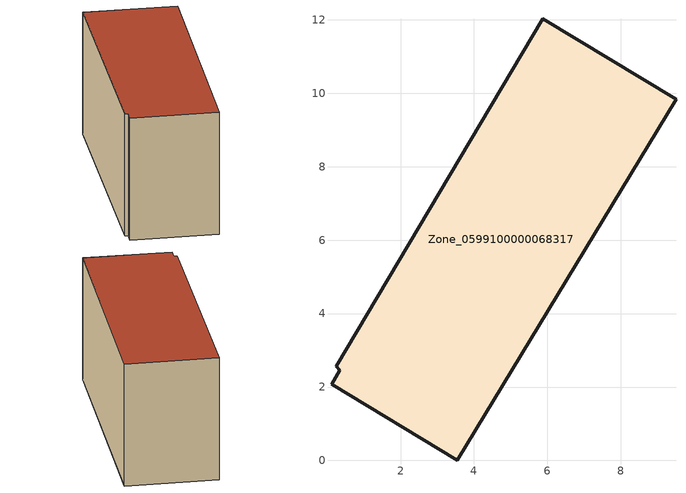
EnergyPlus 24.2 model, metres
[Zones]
Zone_0599100000068317
 floor ground (C_G): 0.12,2.08 0.34,2.46 0.24,2.56 5.88,12.04 9.51,9.84 3.55,0 z0
 wall outside (C_F): 9.51,9.84 5.88,12.04 0.24,2.56 0.34,2.46 0.12,2.08 3.55,0 9.51,9.84 z0:5.92
 roof outside (C_R): 0.34,2.46 0.12,2.08 3.55,0 9.51,9.84 5.88,12.04 0.24,2.56 z5.92
[BUILDING]
Pand.0599100000068317: North Axis=0; Terrain=City; Loads Convergence Tolerance Value=0.04; Temperature Convergence Tolerance Value=0.4; Solar Distribution=FullExterior; Maximum Number of Warmup Days=25; Minimum Number of Warmup Days=1
[Site:Location]
Rotterdam.The.Hague.AP_ZH_NLD Design_Conditions: Latitude=51.96; Longitude=4.45; Time Zone=1; Elevation=-4.5
[SITE:GROUNDTEMPERATURE:BUILDINGSURFACE]
18, 18, 18, 18, 18, 18, 18, 18, 18, 18, 18, 18
[MATERIAL] Thermal Absorptance=0.9; Solar Absorptance=0.7; Visible Absorptance=0.7
Name | Roughness | Thickness | Conductivity | Density | Specific Heat
G.TI.1946-1964 | MediumSmooth | 0.15 | 1 | 540 | 1210
F.TI.1946-1964 | Rough | 0.3 | 0.857143 | 1920 | 840
R.TI.1946-1964 | MediumRough | 0.2 | 0.277778 | 1500 | 1000
[CONSTRUCTION]
C_G: G.TI.1946-1964
C_F: F.TI.1946-1964
C_R: R.TI.1946-1964
[ZONE]
Zone_0599100000068317: Type=1; Multiplier=1; Ceiling Height=Autocalculate; Volume=Autocalculate; Floor Area=autocalculate; Part of Total Floor Area=Yes
[ZONEINFILTRATION:DESIGNFLOWRATE]
Infil_Zone_0599100000068317: Zone or ZoneList or Space or SpaceList=Zone_0599100000068317; Schedule=AlwaysOn; Design Flow Rate Calculation Method=Flow/Area; Flow Rate per Floor Area=0.003; Constant Term Coefficient=1; Temperature Term Coefficient=0; Velocity Term Coefficient=0; Velocity Squared Term Coefficient=0
[HVACTEMPLATE:ZONE:IDEALLOADSAIRSYSTEM]
Zone_0599100000068317: Maximum Heating Supply Air Temperature=50; Minimum Cooling Supply Air Temperature=13; Maximum Heating Supply Air Humidity Ratio=0.0156; Minimum Cooling Supply Air Humidity Ratio=0.0077; Heating Limit=NoLimit; Cooling Limit=NoLimit; Dehumidification Control Type=ConstantSensibleHeatRatio; Cooling Sensible Heat Ratio=0.7; Dehumidification Setpoint=60; Humidification Control Type=None; Humidification Setpoint=30; Outdoor Air Method=None; Outdoor Air Flow Rate per Person=0.00944; Outdoor Air Flow Rate per Zone Floor Area=0; Outdoor Air Flow Rate per Zone=0; Demand Controlled Ventilation Type=None; Outdoor Air Economizer Type=NoEconomizer; Heat Recovery Type=None; Sensible Heat Recovery Effectiveness=0.7; Latent Heat Recovery Effectiveness=0.65
[ZONECONTROL:THERMOSTAT]
ThermostatControl_Zone_0599100000068317: Zone or ZoneList=Zone_0599100000068317; Control Type Schedule=DualSetpointControlType; Control 1=Thermostat_Zone_0599100000068317; Temperature Difference Between Cutout And Setpoint=0
[THERMOSTATSETPOINT:DUALSETPOINT]
Thermostat_Zone_0599100000068317: Heating Setpoint Temperature Schedule=HeatingSetpoint_Zone_0599100000068317; Cooling Setpoint Temperature Schedule=CoolingSetpoint_Zone_0599100000068317
[SCHEDULE:COMPACT]
HeatingSetpoint_Zone_0599100000068317: Through: 12/31, For: AllDays, Until: 24:00, 21
CoolingSetpoint_Zone_0599100000068317: Through: 12/31, For: AllDays, Until: 24:00, 24
DualSetpointControlType: Through: 12/31, For: AllDays, Until: 24:00, 4
AlwaysOn: Through: 12/31, For: AllDays, Until: 24:00, 1
